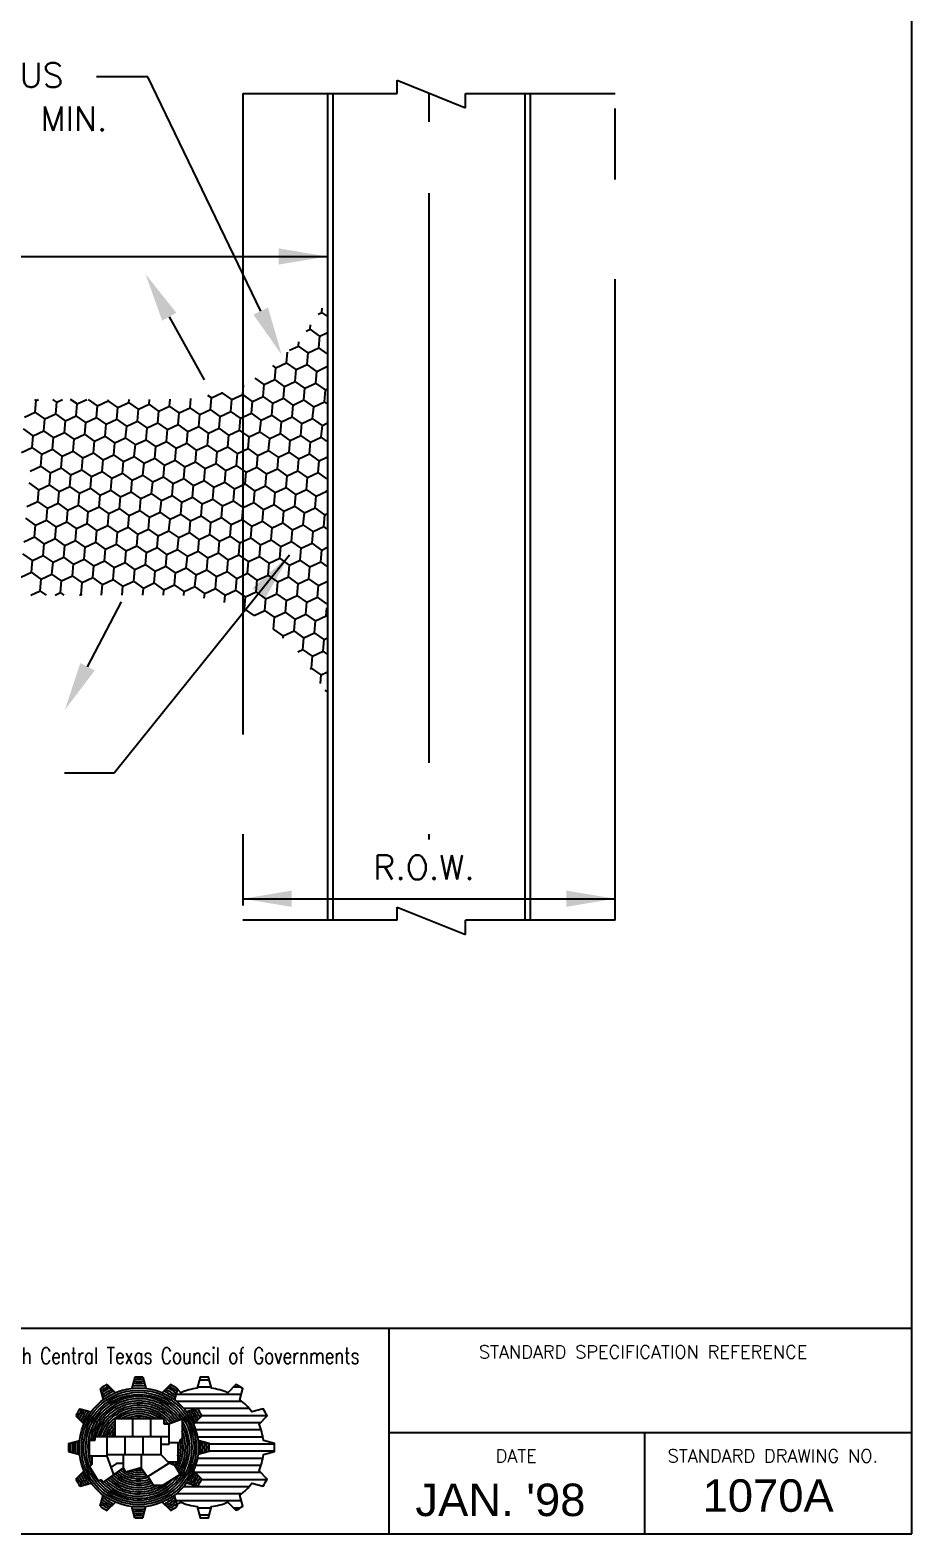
# Paper-space layout 'ECDetails' of a CAD drawing. Extents: x -17.7 to 50.7, y 16.3 to 38.3.
# Drawn here: x -12.26 to -9.16, y 27.68 to 32.95 of the extents above; entities that cross this region are included whole.
import ezdxf
from ezdxf.enums import TextEntityAlignment as Align

# ---------------------------------------------------------------- set-up
doc = ezdxf.new("R2010")
doc.units = 0
doc.header["$MEASUREMENT"] = 0
doc.linetypes.add('BCL', pattern=[2.625, 0.0625, -0.25, 2, -0.25, 0.0625])
doc.linetypes.add('PHANTOM', pattern=[3.8, 2.25, -0.35, 0.25, -0.35, 0.25, -0.35])
doc.layers.add('D-SCE', color=7, linetype='Continuous')
doc.styles.add('51', font='SIMPLEX', dxfattribs={"height": 0.08})
doc.styles.add('LOGO', font='SIMPLEX', dxfattribs={"height": 0.15})
doc.styles.add('ROMANS', font='romans.shx', dxfattribs={"height": 3.5})
doc.styles.get("Standard").update_dxf_attribs({"font": 'ARIAL.TTF'})

# ---------------------------------------------------------------- blocks, each defined once
blk = doc.blocks.new('*X324')
at = {"color": 0}
for p, q in [((5.5775, 0.7875), (5.6271, 0.7875)), ((5.5845, 0.8137), (5.62, 0.8137)), ((5.71, 0.7875), (5.7353, 0.7875)), ((5.4978, 0.7612), (5.7398, 0.7612)), ((5.4989, 0.735), (5.7408, 0.735)), ((5.5261, 0.7088), (5.768, 0.7088)), ((5.5918, 0.6825), (5.8337, 0.6825)), ((5.5681, 0.6562), (5.8101, 0.6562)), ((5.5702, 0.63), (5.8122, 0.63)), ((5.5767, 0.6038), (5.8187, 0.6038)), ((5.62, 0.5775), (5.8619, 0.5775)), ((5.5768, 0.525), (5.8188, 0.525)), ((5.62, 0.5513), (5.8619, 0.5513)), ((5.5676, 0.4725), (5.8095, 0.4725)), ((5.5704, 0.4988), (5.8123, 0.4988)), ((5.5921, 0.4462), (5.834, 0.4462)), ((5.4995, 0.3937), (5.7415, 0.3937)), ((5.5266, 0.42), (5.7685, 0.42)), ((5.4977, 0.3675), (5.7396, 0.3675)), ((5.5773, 0.3412), (5.6272, 0.3412)), ((5.7095, 0.3412), (5.7362, 0.3412)), ((5.5843, 0.315), (5.6202, 0.315))]:
    blk.add_line(p, q, dxfattribs=at)

psp = doc.layouts.new('ECDetails')

# ---------------------------------------------------------------- linework, layer by layer
at = {"layer": 'D-SCE', "color": 7}
for p, q in [((-9.1605, 27.6759), (-9.1605, 37.348)), ((-16.2855, 28.3981), (-9.1625, 28.3981)), ((-10.9967, 28.3981), (-9.1605, 28.3981)), ((-10.9967, 28.3981), (-10.9967, 27.6759)), ((-10.9967, 28.0315), (-9.1605, 28.0315)), ((-10.0987, 28.0315), (-10.0987, 27.6759)), ((-16.2855, 27.6759), (-9.1605, 27.6759)), ((-10.9967, 27.6759), (-9.1605, 27.6759))]:
    psp.add_line(p, q, dxfattribs=at)
at = {"layer": 'D-SCE', "color": 5}
for p, q in [((-11.8421, 32.7912), (-12.0228, 32.7912)), ((-11.4462, 31.9686), (-11.8421, 32.7912)), ((-11.5088, 32.7324), (-10.9667, 32.7324)), ((-10.9667, 32.7786), (-10.7272, 32.6819)), ((-10.9667, 32.7324), (-10.9667, 32.7786)), ((-10.7272, 32.7324), (-10.2025, 32.7324)), ((-10.7272, 32.6819), (-10.7272, 32.7324)), ((-15.4254, 32.1601), (-11.2119, 32.1601)), ((-11.7672, 31.9488), (-11.6443, 31.7274)), ((-11.3455, 31.1113), (-11.96, 30.346)), ((-12.0539, 30.7201), (-11.9343, 30.9481)), ((-11.96, 30.346), (-12.1353, 30.346)), ((-11.5088, 29.9056), (-10.2025, 29.9056)), ((-10.9667, 29.8302), (-11.5088, 29.8302)), ((-10.9667, 29.8302), (-10.9667, 29.8764)), ((-10.9667, 29.8764), (-10.7272, 29.7797)), ((-10.7272, 29.7797), (-10.7272, 29.8302)), ((-10.2025, 29.8302), (-10.7272, 29.8302)), ((-11.9849, 28.2002), (-11.9563, 28.1716)), ((-11.8884, 28.226), (-11.8988, 28.187)), ((-11.8597, 28.226), (-11.8492, 28.187)), ((-11.7632, 28.2002), (-11.7918, 28.1716)), ((-12.0097, 28.1858), (-11.9993, 28.1468)), ((-11.7383, 28.1858), (-11.7487, 28.1468)), ((-12.0947, 28.0903), (-12.0661, 28.0617)), ((-12.0804, 28.1152), (-12.0413, 28.1047)), ((-11.6676, 28.1152), (-11.7067, 28.1047)), ((-11.6533, 28.0903), (-11.6819, 28.0617)), ((-11.7865, 28.0795), (-11.958, 28.0795)), ((-11.958, 28.0795), (-11.958, 28.0163)), ((-11.8948, 28.0163), (-11.8948, 28.0795)), ((-11.8316, 28.0163), (-11.8316, 28.0795)), ((-11.7865, 28.0795), (-11.7865, 28.0625)), ((-11.7865, 28.0625), (-11.7685, 28.0625)), ((-11.7685, 28.0625), (-11.7215, 28.0793)), ((-11.7685, 28.0625), (-11.7685, 27.9892)), ((-11.7215, 28.0793), (-11.7215, 28.0113)), ((-12.1206, 27.9938), (-12.0815, 28.0043)), ((-12.0482, 28.0055), (-12.0482, 27.9493)), ((-12.0482, 28.0055), (-12.0266, 28.0055)), ((-11.7685, 28.0163), (-12.0266, 28.0163)), ((-12.0266, 28.0055), (-12.0266, 28.0163)), ((-11.9851, 27.9493), (-11.9851, 28.0163)), ((-11.9219, 27.9531), (-11.9219, 28.0163)), ((-11.8587, 27.9531), (-11.8587, 28.0163)), ((-11.7955, 27.9531), (-11.7955, 28.0163)), ((-11.7955, 27.9531), (-11.7955, 28.0163)), ((-11.7685, 27.9892), (-11.7955, 27.9892)), ((-11.7292, 27.9959), (-11.7685, 27.9959)), ((-11.7365, 27.9959), (-11.7365, 27.9278)), ((-11.7292, 28.0049), (-11.7215, 28.0113)), ((-11.7292, 27.9959), (-11.7292, 28.0049)), ((-11.6274, 27.9938), (-11.6665, 28.0043)), ((-12.1206, 27.9651), (-12.0815, 27.9546)), ((-11.9851, 27.9493), (-12.0482, 27.9493)), ((-12.0392, 27.9493), (-12.0392, 27.9193)), ((-11.7955, 27.9531), (-11.9851, 27.9531)), ((-11.9616, 27.8842), (-11.9851, 27.9493)), ((-11.9283, 27.9531), (-11.9283, 27.908)), ((-11.8659, 27.9531), (-11.8659, 27.908)), ((-11.8587, 27.9531), (-11.8587, 27.9531)), ((-11.7955, 27.9531), (-11.7671, 27.9247)), ((-11.7365, 27.9278), (-11.7703, 27.9278)), ((-11.6274, 27.9651), (-11.6665, 27.9546)), ((-12.0947, 27.8686), (-12.0661, 27.8972)), ((-12.0482, 27.9132), (-12.0392, 27.9193)), ((-12.0482, 27.9132), (-12.0166, 27.8627)), ((-11.9283, 27.908), (-11.9992, 27.8574)), ((-11.9522, 27.9233), (-11.9708, 27.9097)), ((-11.9283, 27.9233), (-11.9522, 27.9233)), ((-11.9283, 27.908), (-11.9201, 27.8927)), ((-11.8659, 27.908), (-11.9201, 27.8927)), ((-11.8659, 27.908), (-11.844, 27.8767)), ((-11.7671, 27.9247), (-11.844, 27.8767)), ((-11.8418, 27.878), (-11.8233, 27.8471)), ((-11.7288, 27.8847), (-11.789, 27.8471)), ((-11.7474, 27.9156), (-11.7671, 27.9247)), ((-11.7474, 27.9156), (-11.7288, 27.8847)), ((-11.6533, 27.8686), (-11.6819, 27.8972)), ((-12.0804, 27.8437), (-12.0413, 27.8542)), ((-12.0166, 27.8627), (-12.006, 27.867)), ((-12.006, 27.867), (-11.999, 27.8576)), ((-11.8233, 27.8471), (-11.789, 27.8471)), ((-11.6676, 27.8437), (-11.7067, 27.8542)), ((-12.0097, 27.7731), (-11.9993, 27.8121)), ((-11.9849, 27.7587), (-11.9563, 27.7873)), ((-11.8884, 27.7329), (-11.8988, 27.7719)), ((-11.8597, 27.7329), (-11.8492, 27.7719)), ((-11.7632, 27.7587), (-11.7918, 27.7873)), ((-11.7383, 27.7731), (-11.7487, 27.8121))]:
    psp.add_line(p, q, dxfattribs=at)
at = {"layer": 'D-SCE', "color": 3, "linetype": 'PHANTOM'}
for p, q in [((-11.5088, 32.7324), (-11.5088, 29.8302)), ((-10.2025, 29.8302), (-10.2025, 32.7324))]:
    psp.add_line(p, q, dxfattribs=at)
at = {"layer": 'D-SCE', "color": 6}
for p, q in [((-11.2119, 32.7324), (-11.2119, 29.8302)), ((-11.1929, 32.7324), (-11.1929, 29.8302)), ((-10.5184, 29.8302), (-10.5184, 32.7324)), ((-10.4994, 29.8302), (-10.4994, 32.7324)), ((-11.2447, 31.9575), (-11.2313, 31.9638)), ((-11.2313, 31.9638), (-11.23, 31.9785)), ((-11.2135, 31.9514), (-11.2313, 31.9638)), ((-11.2863, 31.8984), (-11.2725, 31.9048)), ((-11.2725, 31.9048), (-11.2712, 31.9198)), ((-11.2385, 31.881), (-11.2725, 31.9048)), ((-11.2385, 31.881), (-11.2135, 31.8926)), ((-11.3445, 31.8316), (-11.3138, 31.8458)), ((-11.3138, 31.8458), (-11.3125, 31.8611)), ((-11.2798, 31.822), (-11.3138, 31.8458)), ((-11.2798, 31.822), (-11.2421, 31.8396)), ((-11.2421, 31.8396), (-11.2385, 31.881)), ((-11.2135, 31.8196), (-11.2421, 31.8396)), ((-11.3928, 31.7693), (-11.3551, 31.7869)), ((-11.3551, 31.7869), (-11.3518, 31.8248)), ((-11.3211, 31.763), (-11.3551, 31.7869)), ((-11.3211, 31.763), (-11.2834, 31.7806)), ((-11.2834, 31.7806), (-11.2798, 31.822)), ((-11.2494, 31.7568), (-11.2834, 31.7806)), ((-11.4341, 31.7103), (-11.4659, 31.7326)), ((-11.4341, 31.7103), (-11.3964, 31.7279)), ((-11.3928, 31.7693), (-11.4037, 31.777)), ((-11.3964, 31.7279), (-11.3928, 31.7693)), ((-11.3624, 31.7041), (-11.3964, 31.7279)), ((-11.3247, 31.7216), (-11.3211, 31.763)), ((-11.253, 31.7154), (-11.2494, 31.7568)), ((-11.2494, 31.7568), (-11.2135, 31.7735)), ((-11.6188, 31.6639), (-11.5811, 31.6815)), ((-11.5811, 31.6815), (-11.581, 31.6834)), ((-11.5471, 31.6576), (-11.5811, 31.6815)), ((-11.5471, 31.6576), (-11.5094, 31.6752)), ((-11.5094, 31.6752), (-11.5065, 31.7082)), ((-11.4754, 31.6514), (-11.5094, 31.6752)), ((-11.4377, 31.6689), (-11.4341, 31.7103)), ((-11.366, 31.6627), (-11.3624, 31.7041)), ((-11.3624, 31.7041), (-11.3247, 31.7216)), ((-11.2907, 31.6978), (-11.3247, 31.7216)), ((-11.2943, 31.6564), (-11.2907, 31.6978)), ((-11.2907, 31.6978), (-11.253, 31.7154)), ((-11.2189, 31.6915), (-11.253, 31.7154)), ((-11.2226, 31.6501), (-11.2189, 31.6915)), ((-11.2189, 31.6915), (-11.2135, 31.694)), ((-12.2338, 31.6551), (-12.2387, 31.6585)), ((-12.2374, 31.6137), (-12.2338, 31.6551)), ((-12.2338, 31.6551), (-12.2265, 31.6585)), ((-12.1621, 31.6489), (-12.1759, 31.6585)), ((-12.1657, 31.6075), (-12.1621, 31.6489)), ((-12.1621, 31.6489), (-12.1413, 31.6585)), ((-12.0904, 31.6426), (-12.1132, 31.6585)), ((-12.094, 31.6012), (-12.0904, 31.6426)), ((-12.0904, 31.6426), (-12.0562, 31.6585)), ((-12.0187, 31.6363), (-12.0504, 31.6585)), ((-12.0223, 31.5949), (-12.0187, 31.6363)), ((-12.0187, 31.6363), (-11.981, 31.6539)), ((-11.981, 31.6539), (-11.9806, 31.6585)), ((-11.947, 31.63), (-11.981, 31.6539)), ((-11.9506, 31.5886), (-11.947, 31.63)), ((-11.947, 31.63), (-11.9093, 31.6476)), ((-11.9093, 31.6476), (-11.9083, 31.6585)), ((-11.8752, 31.6238), (-11.9093, 31.6476)), ((-11.8789, 31.5824), (-11.8752, 31.6238)), ((-11.8752, 31.6238), (-11.8376, 31.6413)), ((-11.8376, 31.6413), (-11.8361, 31.6585)), ((-11.8035, 31.6175), (-11.8376, 31.6413)), ((-11.8035, 31.6175), (-11.7659, 31.6351)), ((-11.7659, 31.6351), (-11.7637, 31.6595)), ((-11.7318, 31.6112), (-11.7659, 31.6351)), ((-11.7318, 31.6112), (-11.6941, 31.6288)), ((-11.6941, 31.6288), (-11.6913, 31.6613)), ((-11.6601, 31.6049), (-11.6941, 31.6288)), ((-11.6601, 31.6049), (-11.6224, 31.6225)), ((-11.6188, 31.6639), (-11.6314, 31.6727)), ((-11.6224, 31.6225), (-11.6188, 31.6639)), ((-11.5884, 31.5987), (-11.6224, 31.6225)), ((-11.5507, 31.6162), (-11.5471, 31.6576)), ((-11.479, 31.61), (-11.4754, 31.6514)), ((-11.4754, 31.6514), (-11.4377, 31.6689)), ((-11.4037, 31.6451), (-11.4377, 31.6689)), ((-11.4073, 31.6037), (-11.4037, 31.6451)), ((-11.4037, 31.6451), (-11.366, 31.6627)), ((-11.3319, 31.6388), (-11.366, 31.6627)), ((-11.3356, 31.5974), (-11.3319, 31.6388)), ((-11.3319, 31.6388), (-11.2943, 31.6564)), ((-11.2602, 31.6325), (-11.2943, 31.6564)), ((-11.2639, 31.5911), (-11.2602, 31.6325)), ((-11.2602, 31.6325), (-11.2226, 31.6501)), ((-11.2135, 31.6438), (-11.2226, 31.6501)), ((-12.2751, 31.5962), (-12.2374, 31.6137)), ((-12.2034, 31.5899), (-12.2374, 31.6137)), ((-12.207, 31.5485), (-12.2034, 31.5899)), ((-12.2034, 31.5899), (-12.1657, 31.6075)), ((-12.1317, 31.5836), (-12.1657, 31.6075)), ((-12.1353, 31.5422), (-12.1317, 31.5836)), ((-12.1317, 31.5836), (-12.094, 31.6012)), ((-12.06, 31.5773), (-12.094, 31.6012)), ((-12.0636, 31.5359), (-12.06, 31.5773)), ((-12.06, 31.5773), (-12.0223, 31.5949)), ((-11.9882, 31.5711), (-12.0223, 31.5949)), ((-11.9919, 31.5297), (-11.9882, 31.5711)), ((-11.9882, 31.5711), (-11.9506, 31.5886)), ((-11.9165, 31.5648), (-11.9506, 31.5886)), ((-11.9165, 31.5648), (-11.8789, 31.5824)), ((-11.8448, 31.5585), (-11.8789, 31.5824)), ((-11.8448, 31.5585), (-11.8071, 31.5761)), ((-11.8071, 31.5761), (-11.8035, 31.6175)), ((-11.7731, 31.5523), (-11.8071, 31.5761)), ((-11.7731, 31.5523), (-11.7354, 31.5698)), ((-11.7354, 31.5698), (-11.7318, 31.6112)), ((-11.7014, 31.546), (-11.7354, 31.5698)), ((-11.6637, 31.5635), (-11.6601, 31.6049)), ((-11.592, 31.5573), (-11.5884, 31.5987)), ((-11.5884, 31.5987), (-11.5507, 31.6162)), ((-11.5167, 31.5924), (-11.5507, 31.6162)), ((-11.5203, 31.551), (-11.5167, 31.5924)), ((-11.5167, 31.5924), (-11.479, 31.61)), ((-11.445, 31.5861), (-11.479, 31.61)), ((-11.4486, 31.5447), (-11.445, 31.5861)), ((-11.445, 31.5861), (-11.4073, 31.6037)), ((-11.3732, 31.5798), (-11.4073, 31.6037)), ((-11.3769, 31.5384), (-11.3732, 31.5798)), ((-11.3732, 31.5798), (-11.3356, 31.5974)), ((-11.3015, 31.5736), (-11.3356, 31.5974)), ((-11.3051, 31.5322), (-11.3015, 31.5736)), ((-11.3015, 31.5736), (-11.2639, 31.5911)), ((-11.2298, 31.5673), (-11.2639, 31.5911)), ((-11.2298, 31.5673), (-11.2135, 31.5749)), ((-12.2447, 31.5309), (-12.2787, 31.5548)), ((-12.2483, 31.4895), (-12.2447, 31.5309)), ((-12.2447, 31.5309), (-12.207, 31.5485)), ((-12.173, 31.5247), (-12.207, 31.5485)), ((-12.1766, 31.4832), (-12.173, 31.5247)), ((-12.173, 31.5247), (-12.1353, 31.5422)), ((-12.1013, 31.5184), (-12.1353, 31.5422)), ((-12.1049, 31.477), (-12.1013, 31.5184)), ((-12.1013, 31.5184), (-12.0636, 31.5359)), ((-12.0295, 31.5121), (-12.0636, 31.5359)), ((-12.0295, 31.5121), (-11.9919, 31.5297)), ((-11.9578, 31.5058), (-11.9919, 31.5297)), ((-11.9578, 31.5058), (-11.9202, 31.5234)), ((-11.9202, 31.5234), (-11.9165, 31.5648)), ((-11.8861, 31.4996), (-11.9202, 31.5234)), ((-11.8861, 31.4996), (-11.8484, 31.5171)), ((-11.8484, 31.5171), (-11.8448, 31.5585)), ((-11.8144, 31.4933), (-11.8484, 31.5171)), ((-11.7767, 31.5108), (-11.7731, 31.5523)), ((-11.705, 31.5046), (-11.7014, 31.546)), ((-11.7014, 31.546), (-11.6637, 31.5635)), ((-11.6297, 31.5397), (-11.6637, 31.5635)), ((-11.6333, 31.4983), (-11.6297, 31.5397)), ((-11.6297, 31.5397), (-11.592, 31.5573)), ((-11.558, 31.5334), (-11.592, 31.5573)), ((-11.5616, 31.492), (-11.558, 31.5334)), ((-11.558, 31.5334), (-11.5203, 31.551)), ((-11.4862, 31.5272), (-11.5203, 31.551)), ((-11.4899, 31.4857), (-11.4862, 31.5272)), ((-11.4862, 31.5272), (-11.4486, 31.5447)), ((-11.4145, 31.5209), (-11.4486, 31.5447)), ((-11.4182, 31.4795), (-11.4145, 31.5209)), ((-11.4145, 31.5209), (-11.3769, 31.5384)), ((-11.3428, 31.5146), (-11.3769, 31.5384)), ((-11.3428, 31.5146), (-11.3051, 31.5322)), ((-11.2711, 31.5083), (-11.3051, 31.5322)), ((-11.2711, 31.5083), (-11.2334, 31.5259)), ((-11.2334, 31.5259), (-11.2298, 31.5673)), ((-11.2135, 31.512), (-11.2334, 31.5259)), ((-12.286, 31.472), (-12.2483, 31.4895)), ((-12.2143, 31.4657), (-12.2483, 31.4895)), ((-12.2179, 31.4243), (-12.2143, 31.4657)), ((-12.2143, 31.4657), (-12.1766, 31.4832)), ((-12.1425, 31.4594), (-12.1766, 31.4832)), ((-12.1425, 31.4594), (-12.1049, 31.477)), ((-12.0708, 31.4531), (-12.1049, 31.477)), ((-12.0708, 31.4531), (-12.0332, 31.4707)), ((-12.0332, 31.4707), (-12.0295, 31.5121)), ((-11.9991, 31.4469), (-12.0332, 31.4707)), ((-11.9991, 31.4469), (-11.9614, 31.4644)), ((-11.9614, 31.4644), (-11.9578, 31.5058)), ((-11.9274, 31.4406), (-11.9614, 31.4644)), ((-11.8897, 31.4582), (-11.8861, 31.4996)), ((-11.818, 31.4519), (-11.8144, 31.4933)), ((-11.8144, 31.4933), (-11.7767, 31.5108)), ((-11.7427, 31.487), (-11.7767, 31.5108)), ((-11.7463, 31.4456), (-11.7427, 31.487)), ((-11.7427, 31.487), (-11.705, 31.5046)), ((-11.671, 31.4807), (-11.705, 31.5046)), ((-11.6746, 31.4393), (-11.671, 31.4807)), ((-11.671, 31.4807), (-11.6333, 31.4983)), ((-11.5992, 31.4745), (-11.6333, 31.4983)), ((-11.6029, 31.4331), (-11.5992, 31.4745)), ((-11.5992, 31.4745), (-11.5616, 31.492)), ((-11.5275, 31.4682), (-11.5616, 31.492)), ((-11.5312, 31.4268), (-11.5275, 31.4682)), ((-11.5275, 31.4682), (-11.4899, 31.4857)), ((-11.4558, 31.4619), (-11.4899, 31.4857)), ((-11.4558, 31.4619), (-11.4182, 31.4795)), ((-11.3841, 31.4556), (-11.4182, 31.4795)), ((-11.3841, 31.4556), (-11.3464, 31.4732)), ((-11.3464, 31.4732), (-11.3428, 31.5146)), ((-11.3124, 31.4494), (-11.3464, 31.4732)), ((-11.3124, 31.4494), (-11.2747, 31.4669)), ((-11.2747, 31.4669), (-11.2711, 31.5083)), ((-11.2407, 31.4431), (-11.2747, 31.4669)), ((-12.2555, 31.4067), (-12.2179, 31.4243)), ((-12.1838, 31.4004), (-12.2179, 31.4243)), ((-12.1838, 31.4004), (-12.1462, 31.418)), ((-12.1462, 31.418), (-12.1425, 31.4594)), ((-12.1121, 31.3942), (-12.1462, 31.418)), ((-12.1121, 31.3942), (-12.0744, 31.4117)), ((-12.0744, 31.4117), (-12.0708, 31.4531)), ((-12.0404, 31.3879), (-12.0744, 31.4117)), ((-12.0027, 31.4055), (-11.9991, 31.4469)), ((-11.931, 31.3992), (-11.9274, 31.4406)), ((-11.9274, 31.4406), (-11.8897, 31.4582)), ((-11.8557, 31.4343), (-11.8897, 31.4582)), ((-11.8593, 31.3929), (-11.8557, 31.4343)), ((-11.8557, 31.4343), (-11.818, 31.4519)), ((-11.784, 31.428), (-11.818, 31.4519)), ((-11.7876, 31.3866), (-11.784, 31.428)), ((-11.784, 31.428), (-11.7463, 31.4456)), ((-11.7123, 31.4218), (-11.7463, 31.4456)), ((-11.7159, 31.3804), (-11.7123, 31.4218)), ((-11.7123, 31.4218), (-11.6746, 31.4393)), ((-11.6405, 31.4155), (-11.6746, 31.4393)), ((-11.6442, 31.3741), (-11.6405, 31.4155)), ((-11.6405, 31.4155), (-11.6029, 31.4331)), ((-11.5688, 31.4092), (-11.6029, 31.4331)), ((-11.5688, 31.4092), (-11.5312, 31.4268)), ((-11.4971, 31.4029), (-11.5312, 31.4268)), ((-11.4971, 31.4029), (-11.4594, 31.4205)), ((-11.4594, 31.4205), (-11.4558, 31.4619)), ((-11.4254, 31.3967), (-11.4594, 31.4205)), ((-11.4254, 31.3967), (-11.3877, 31.4142)), ((-11.3877, 31.4142), (-11.3841, 31.4556)), ((-11.3537, 31.3904), (-11.3877, 31.4142)), ((-11.316, 31.408), (-11.3124, 31.4494)), ((-11.2443, 31.4017), (-11.2407, 31.4431)), ((-11.2407, 31.4431), (-11.2135, 31.4557)), ((-12.2251, 31.3415), (-12.2592, 31.3653)), ((-12.2251, 31.3415), (-12.1875, 31.359)), ((-12.1875, 31.359), (-12.1838, 31.4004)), ((-12.1534, 31.3352), (-12.1875, 31.359)), ((-12.1157, 31.3528), (-12.1121, 31.3942)), ((-12.044, 31.3465), (-12.0404, 31.3879)), ((-12.0404, 31.3879), (-12.0027, 31.4055)), ((-11.9687, 31.3816), (-12.0027, 31.4055)), ((-11.9723, 31.3402), (-11.9687, 31.3816)), ((-11.9687, 31.3816), (-11.931, 31.3992)), ((-11.897, 31.3753), (-11.931, 31.3992)), ((-11.9006, 31.3339), (-11.897, 31.3753)), ((-11.897, 31.3753), (-11.8593, 31.3929)), ((-11.8253, 31.3691), (-11.8593, 31.3929)), ((-11.8289, 31.3277), (-11.8253, 31.3691)), ((-11.8253, 31.3691), (-11.7876, 31.3866)), ((-11.7535, 31.3628), (-11.7876, 31.3866)), ((-11.7572, 31.3214), (-11.7535, 31.3628)), ((-11.7535, 31.3628), (-11.7159, 31.3804)), ((-11.6818, 31.3565), (-11.7159, 31.3804)), ((-11.6818, 31.3565), (-11.6442, 31.3741)), ((-11.6101, 31.3502), (-11.6442, 31.3741)), ((-11.6101, 31.3502), (-11.5724, 31.3678)), ((-11.5724, 31.3678), (-11.5688, 31.4092)), ((-11.5384, 31.344), (-11.5724, 31.3678)), ((-11.5384, 31.344), (-11.5007, 31.3615)), ((-11.5007, 31.3615), (-11.4971, 31.4029)), ((-11.4667, 31.3377), (-11.5007, 31.3615)), ((-11.429, 31.3553), (-11.4254, 31.3967)), ((-11.3573, 31.349), (-11.3537, 31.3904)), ((-11.3537, 31.3904), (-11.316, 31.408)), ((-11.282, 31.3841), (-11.316, 31.408)), ((-11.2856, 31.3427), (-11.282, 31.3841)), ((-11.282, 31.3841), (-11.2443, 31.4017)), ((-11.2135, 31.3801), (-11.2443, 31.4017)), ((-12.2287, 31.3001), (-12.2251, 31.3415)), ((-12.157, 31.2938), (-12.1534, 31.3352)), ((-12.1534, 31.3352), (-12.1157, 31.3528)), ((-12.0817, 31.3289), (-12.1157, 31.3528)), ((-12.0853, 31.2875), (-12.0817, 31.3289)), ((-12.0817, 31.3289), (-12.044, 31.3465)), ((-12.01, 31.3226), (-12.044, 31.3465)), ((-12.0136, 31.2812), (-12.01, 31.3226)), ((-12.01, 31.3226), (-11.9723, 31.3402)), ((-11.9383, 31.3164), (-11.9723, 31.3402)), ((-11.9419, 31.275), (-11.9383, 31.3164)), ((-11.9383, 31.3164), (-11.9006, 31.3339)), ((-11.8666, 31.3101), (-11.9006, 31.3339)), ((-11.8702, 31.2687), (-11.8666, 31.3101)), ((-11.8666, 31.3101), (-11.8289, 31.3277)), ((-11.7948, 31.3038), (-11.8289, 31.3277)), ((-11.7948, 31.3038), (-11.7572, 31.3214)), ((-11.7231, 31.2976), (-11.7572, 31.3214)), ((-11.7231, 31.2976), (-11.6855, 31.3151)), ((-11.6855, 31.3151), (-11.6818, 31.3565)), ((-11.6514, 31.2913), (-11.6855, 31.3151)), ((-11.6514, 31.2913), (-11.6137, 31.3088)), ((-11.6137, 31.3088), (-11.6101, 31.3502)), ((-11.5797, 31.285), (-11.6137, 31.3088)), ((-11.542, 31.3026), (-11.5384, 31.344)), ((-11.4703, 31.2963), (-11.4667, 31.3377)), ((-11.4667, 31.3377), (-11.429, 31.3553)), ((-11.395, 31.3314), (-11.429, 31.3553)), ((-11.3986, 31.29), (-11.395, 31.3314)), ((-11.395, 31.3314), (-11.3573, 31.349)), ((-11.3233, 31.3251), (-11.3573, 31.349)), ((-11.3269, 31.2837), (-11.3233, 31.3251)), ((-11.3233, 31.3251), (-11.2856, 31.3427)), ((-11.2515, 31.3189), (-11.2856, 31.3427)), ((-11.2552, 31.2775), (-11.2515, 31.3189)), ((-11.2515, 31.3189), (-11.2139, 31.3364)), ((-11.2139, 31.3364), (-11.2135, 31.3403)), ((-11.2135, 31.3362), (-11.2139, 31.3364)), ((-12.2664, 31.2825), (-12.2287, 31.3001)), ((-12.1947, 31.2762), (-12.2287, 31.3001)), ((-12.1983, 31.2348), (-12.1947, 31.2762)), ((-12.1947, 31.2762), (-12.157, 31.2938)), ((-12.123, 31.27), (-12.157, 31.2938)), ((-12.1266, 31.2285), (-12.123, 31.27)), ((-12.123, 31.27), (-12.0853, 31.2875)), ((-12.0513, 31.2637), (-12.0853, 31.2875)), ((-12.0549, 31.2223), (-12.0513, 31.2637)), ((-12.0513, 31.2637), (-12.0136, 31.2812)), ((-11.9796, 31.2574), (-12.0136, 31.2812)), ((-11.9832, 31.216), (-11.9796, 31.2574)), ((-11.9796, 31.2574), (-11.9419, 31.275)), ((-11.9078, 31.2511), (-11.9419, 31.275)), ((-11.9078, 31.2511), (-11.8702, 31.2687)), ((-11.8361, 31.2449), (-11.8702, 31.2687)), ((-11.8361, 31.2449), (-11.7985, 31.2624)), ((-11.7985, 31.2624), (-11.7948, 31.3038)), ((-11.7644, 31.2386), (-11.7985, 31.2624)), ((-11.7644, 31.2386), (-11.7267, 31.2561)), ((-11.7267, 31.2561), (-11.7231, 31.2976)), ((-11.6927, 31.2323), (-11.7267, 31.2561)), ((-11.655, 31.2499), (-11.6514, 31.2913)), ((-11.5833, 31.2436), (-11.5797, 31.285)), ((-11.5797, 31.285), (-11.542, 31.3026)), ((-11.508, 31.2787), (-11.542, 31.3026)), ((-11.5116, 31.2373), (-11.508, 31.2787)), ((-11.508, 31.2787), (-11.4703, 31.2963)), ((-11.4363, 31.2725), (-11.4703, 31.2963)), ((-11.4399, 31.231), (-11.4363, 31.2725)), ((-11.4363, 31.2725), (-11.3986, 31.29)), ((-11.3646, 31.2662), (-11.3986, 31.29)), ((-11.3682, 31.2248), (-11.3646, 31.2662)), ((-11.3646, 31.2662), (-11.3269, 31.2837)), ((-11.2928, 31.2599), (-11.3269, 31.2837)), ((-11.2965, 31.2185), (-11.2928, 31.2599)), ((-11.2928, 31.2599), (-11.2552, 31.2775)), ((-11.2211, 31.2536), (-11.2552, 31.2775)), ((-11.2247, 31.2122), (-11.2211, 31.2536)), ((-11.2211, 31.2536), (-11.2135, 31.2572)), ((-12.236, 31.2173), (-12.27, 31.2411)), ((-12.2396, 31.1759), (-12.236, 31.2173)), ((-12.236, 31.2173), (-12.1983, 31.2348)), ((-12.1643, 31.211), (-12.1983, 31.2348)), ((-12.1679, 31.1696), (-12.1643, 31.211)), ((-12.1643, 31.211), (-12.1266, 31.2285)), ((-12.0926, 31.2047), (-12.1266, 31.2285)), ((-12.0962, 31.1633), (-12.0926, 31.2047)), ((-12.0926, 31.2047), (-12.0549, 31.2223)), ((-12.0208, 31.1984), (-12.0549, 31.2223)), ((-12.0208, 31.1984), (-11.9832, 31.216)), ((-11.9491, 31.1922), (-11.9832, 31.216)), ((-11.9491, 31.1922), (-11.9115, 31.2097)), ((-11.9115, 31.2097), (-11.9078, 31.2511)), ((-11.8774, 31.1859), (-11.9115, 31.2097)), ((-11.8774, 31.1859), (-11.8397, 31.2035)), ((-11.8397, 31.2035), (-11.8361, 31.2449)), ((-11.8057, 31.1796), (-11.8397, 31.2035)), ((-11.768, 31.1972), (-11.7644, 31.2386)), ((-11.6963, 31.1909), (-11.6927, 31.2323)), ((-11.6927, 31.2323), (-11.655, 31.2499)), ((-11.621, 31.226), (-11.655, 31.2499)), ((-11.6246, 31.1846), (-11.621, 31.226)), ((-11.621, 31.226), (-11.5833, 31.2436)), ((-11.5493, 31.2198), (-11.5833, 31.2436)), ((-11.5529, 31.1784), (-11.5493, 31.2198)), ((-11.5493, 31.2198), (-11.5116, 31.2373)), ((-11.4776, 31.2135), (-11.5116, 31.2373)), ((-11.4812, 31.1721), (-11.4776, 31.2135)), ((-11.4776, 31.2135), (-11.4399, 31.231)), ((-11.4058, 31.2072), (-11.4399, 31.231)), ((-11.4095, 31.1658), (-11.4058, 31.2072)), ((-11.4058, 31.2072), (-11.3682, 31.2248)), ((-11.3341, 31.2009), (-11.3682, 31.2248)), ((-11.3377, 31.1595), (-11.3341, 31.2009)), ((-11.3341, 31.2009), (-11.2965, 31.2185)), ((-11.2624, 31.1947), (-11.2965, 31.2185)), ((-11.2624, 31.1947), (-11.2247, 31.2122)), ((-11.2135, 31.2044), (-11.2247, 31.2122)), ((-12.2773, 31.1583), (-12.2396, 31.1759)), ((-12.2056, 31.152), (-12.2396, 31.1759)), ((-12.2092, 31.1106), (-12.2056, 31.152)), ((-12.2056, 31.152), (-12.1679, 31.1696)), ((-12.1339, 31.1457), (-12.1679, 31.1696)), ((-12.1339, 31.1457), (-12.0962, 31.1633)), ((-12.0621, 31.1395), (-12.0962, 31.1633)), ((-12.0621, 31.1395), (-12.0245, 31.157)), ((-12.0245, 31.157), (-12.0208, 31.1984)), ((-11.9904, 31.1332), (-12.0245, 31.157)), ((-11.9904, 31.1332), (-11.9528, 31.1508)), ((-11.9528, 31.1508), (-11.9491, 31.1922)), ((-11.9187, 31.1269), (-11.9528, 31.1508)), ((-11.881, 31.1445), (-11.8774, 31.1859)), ((-11.8093, 31.1382), (-11.8057, 31.1796)), ((-11.8057, 31.1796), (-11.768, 31.1972)), ((-11.734, 31.1733), (-11.768, 31.1972)), ((-11.7376, 31.1319), (-11.734, 31.1733)), ((-11.734, 31.1733), (-11.6963, 31.1909)), ((-11.6623, 31.1671), (-11.6963, 31.1909)), ((-11.6659, 31.1257), (-11.6623, 31.1671)), ((-11.6623, 31.1671), (-11.6246, 31.1846)), ((-11.5906, 31.1608), (-11.6246, 31.1846)), ((-11.5942, 31.1194), (-11.5906, 31.1608)), ((-11.5906, 31.1608), (-11.5529, 31.1784)), ((-11.5188, 31.1545), (-11.5529, 31.1784)), ((-11.5225, 31.1131), (-11.5188, 31.1545)), ((-11.5188, 31.1545), (-11.4812, 31.1721)), ((-11.4471, 31.1482), (-11.4812, 31.1721)), ((-11.4508, 31.1068), (-11.4471, 31.1482)), ((-11.4471, 31.1482), (-11.4095, 31.1658)), ((-11.3754, 31.142), (-11.4095, 31.1658)), ((-11.3754, 31.142), (-11.3377, 31.1595)), ((-11.3037, 31.1357), (-11.3377, 31.1595)), ((-11.3037, 31.1357), (-11.266, 31.1533)), ((-11.266, 31.1533), (-11.2624, 31.1947)), ((-11.232, 31.1294), (-11.266, 31.1533)), ((-12.2469, 31.093), (-12.2809, 31.1169)), ((-12.2469, 31.093), (-12.2092, 31.1106)), ((-12.1751, 31.0868), (-12.2092, 31.1106)), ((-12.1751, 31.0868), (-12.1375, 31.1043)), ((-12.1375, 31.1043), (-12.1339, 31.1457)), ((-12.1034, 31.0805), (-12.1375, 31.1043)), ((-12.1034, 31.0805), (-12.0658, 31.0981)), ((-12.0658, 31.0981), (-12.0621, 31.1395)), ((-12.0317, 31.0742), (-12.0658, 31.0981)), ((-11.994, 31.0918), (-11.9904, 31.1332)), ((-11.9223, 31.0855), (-11.9187, 31.1269)), ((-11.9187, 31.1269), (-11.881, 31.1445)), ((-11.847, 31.1206), (-11.881, 31.1445)), ((-11.8506, 31.0792), (-11.847, 31.1206)), ((-11.847, 31.1206), (-11.8093, 31.1382)), ((-11.7753, 31.1144), (-11.8093, 31.1382)), ((-11.7789, 31.073), (-11.7753, 31.1144)), ((-11.7753, 31.1144), (-11.7376, 31.1319)), ((-11.7036, 31.1081), (-11.7376, 31.1319)), ((-11.7072, 31.0667), (-11.7036, 31.1081)), ((-11.7036, 31.1081), (-11.6659, 31.1257)), ((-11.6319, 31.1018), (-11.6659, 31.1257)), ((-11.6355, 31.0604), (-11.6319, 31.1018)), ((-11.6319, 31.1018), (-11.5942, 31.1194)), ((-11.5601, 31.0955), (-11.5942, 31.1194)), ((-11.5638, 31.0541), (-11.5601, 31.0955)), ((-11.5601, 31.0955), (-11.5225, 31.1131)), ((-11.4884, 31.0893), (-11.5225, 31.1131)), ((-11.4884, 31.0893), (-11.4508, 31.1068)), ((-11.4167, 31.083), (-11.4508, 31.1068)), ((-11.4167, 31.083), (-11.379, 31.1006)), ((-11.379, 31.1006), (-11.3754, 31.142)), ((-11.345, 31.0767), (-11.379, 31.1006)), ((-11.345, 31.0767), (-11.3073, 31.0943)), ((-11.3073, 31.0943), (-11.3037, 31.1357)), ((-11.2733, 31.0704), (-11.3073, 31.0943)), ((-11.2356, 31.088), (-11.232, 31.1294)), ((-11.232, 31.1294), (-11.2135, 31.138)), ((-12.2881, 31.0341), (-12.2505, 31.0516)), ((-12.2505, 31.0516), (-12.2469, 31.093)), ((-12.2164, 31.0278), (-12.2505, 31.0516)), ((-12.2164, 31.0278), (-12.1788, 31.0454)), ((-12.1788, 31.0454), (-12.1751, 31.0868)), ((-12.1447, 31.0215), (-12.1788, 31.0454)), ((-12.1071, 31.0391), (-12.1034, 31.0805)), ((-12.0353, 31.0328), (-12.0317, 31.0742)), ((-12.0317, 31.0742), (-11.994, 31.0918)), ((-11.96, 31.0679), (-11.994, 31.0918)), ((-11.9636, 31.0265), (-11.96, 31.0679)), ((-11.96, 31.0679), (-11.9223, 31.0855)), ((-11.8883, 31.0617), (-11.9223, 31.0855)), ((-11.8919, 31.0203), (-11.8883, 31.0617)), ((-11.8883, 31.0617), (-11.8506, 31.0792)), ((-11.8166, 31.0554), (-11.8506, 31.0792)), ((-11.8202, 31.014), (-11.8166, 31.0554)), ((-11.8166, 31.0554), (-11.7789, 31.073)), ((-11.7449, 31.0491), (-11.7789, 31.073)), ((-11.7485, 31.0077), (-11.7449, 31.0491)), ((-11.7449, 31.0491), (-11.7072, 31.0667)), ((-11.6731, 31.0428), (-11.7072, 31.0667)), ((-11.6768, 31.0014), (-11.6731, 31.0428)), ((-11.6731, 31.0428), (-11.6355, 31.0604)), ((-11.6014, 31.0366), (-11.6355, 31.0604)), ((-11.6014, 31.0366), (-11.5638, 31.0541)), ((-11.5297, 31.0303), (-11.5638, 31.0541)), ((-11.5297, 31.0303), (-11.492, 31.0479)), ((-11.492, 31.0479), (-11.4884, 31.0893)), ((-11.458, 31.024), (-11.492, 31.0479)), ((-11.458, 31.024), (-11.4203, 31.0416)), ((-11.4203, 31.0416), (-11.4167, 31.083)), ((-11.3863, 31.0178), (-11.4203, 31.0416)), ((-11.3486, 31.0353), (-11.345, 31.0767)), ((-11.2769, 31.029), (-11.2733, 31.0704)), ((-11.2733, 31.0704), (-11.2356, 31.088)), ((-11.2135, 31.0726), (-11.2356, 31.088)), ((-12.2201, 30.9864), (-12.2164, 31.0278)), ((-12.1483, 30.9801), (-12.1447, 31.0215)), ((-12.1447, 31.0215), (-12.1071, 31.0391)), ((-12.073, 31.0153), (-12.1071, 31.0391)), ((-12.0766, 30.9738), (-12.073, 31.0153)), ((-12.073, 31.0153), (-12.0353, 31.0328)), ((-12.0013, 31.009), (-12.0353, 31.0328)), ((-12.0046, 30.9715), (-12.0013, 31.009)), ((-12.0013, 31.009), (-11.9636, 31.0265)), ((-11.9296, 31.0027), (-11.9636, 31.0265)), ((-11.9323, 30.9716), (-11.9296, 31.0027)), ((-11.9296, 31.0027), (-11.8919, 31.0203)), ((-11.8579, 30.9964), (-11.8919, 31.0203)), ((-11.86, 30.9718), (-11.8579, 30.9964)), ((-11.8579, 30.9964), (-11.8202, 31.014)), ((-11.7861, 30.9902), (-11.8202, 31.014)), ((-11.7878, 30.9715), (-11.7861, 30.9902)), ((-11.7861, 30.9902), (-11.7485, 31.0077)), ((-11.7144, 30.9839), (-11.7485, 31.0077)), ((-11.7144, 30.9839), (-11.6768, 31.0014)), ((-11.6427, 30.9776), (-11.6768, 31.0014)), ((-11.6427, 30.9776), (-11.6051, 30.9952)), ((-11.6051, 30.9952), (-11.6014, 31.0366)), ((-11.571, 30.9713), (-11.6051, 30.9952)), ((-11.571, 30.9713), (-11.5333, 30.9889)), ((-11.5333, 30.9889), (-11.5297, 31.0303)), ((-11.4993, 30.9651), (-11.5333, 30.9889)), ((-11.4616, 30.9826), (-11.458, 31.024)), ((-11.3899, 30.9763), (-11.3863, 31.0178)), ((-11.3863, 31.0178), (-11.3486, 31.0353)), ((-11.3146, 31.0115), (-11.3486, 31.0353)), ((-11.3182, 30.9701), (-11.3146, 31.0115)), ((-11.3146, 31.0115), (-11.2769, 31.029)), ((-11.2429, 31.0052), (-11.2769, 31.029)), ((-11.2465, 30.9638), (-11.2429, 31.0052)), ((-11.2429, 31.0052), (-11.2135, 31.0189)), ((-12.253, 30.971), (-12.2201, 30.9864)), ((-12.1983, 30.9711), (-12.2201, 30.9864)), ((-12.1675, 30.9712), (-12.1483, 30.9801)), ((-12.1357, 30.9713), (-12.1483, 30.9801)), ((-12.0819, 30.9714), (-12.0766, 30.9738)), ((-12.0731, 30.9714), (-12.0766, 30.9738)), ((-11.7157, 30.9697), (-11.7144, 30.9839)), ((-11.6442, 30.9604), (-11.6427, 30.9776)), ((-11.5733, 30.9454), (-11.571, 30.9713)), ((-11.5029, 30.9237), (-11.4993, 30.9651)), ((-11.4993, 30.9651), (-11.4616, 30.9826)), ((-11.4276, 30.9588), (-11.4616, 30.9826)), ((-11.4312, 30.9174), (-11.4276, 30.9588)), ((-11.4276, 30.9588), (-11.3899, 30.9763)), ((-11.3559, 30.9525), (-11.3899, 30.9763)), ((-11.3595, 30.9111), (-11.3559, 30.9525)), ((-11.3559, 30.9525), (-11.3182, 30.9701)), ((-11.2841, 30.9462), (-11.3182, 30.9701)), ((-11.2878, 30.9048), (-11.2841, 30.9462)), ((-11.2841, 30.9462), (-11.2465, 30.9638)), ((-11.2135, 30.9407), (-11.2465, 30.9638)), ((-11.5063, 30.9221), (-11.5029, 30.9237)), ((-11.4689, 30.8998), (-11.5029, 30.9237)), ((-11.4689, 30.8998), (-11.4312, 30.9174)), ((-11.4689, 30.8997), (-11.4689, 30.8998)), ((-11.3972, 30.8935), (-11.4312, 30.9174)), ((-11.4008, 30.8521), (-11.3972, 30.8935)), ((-11.3972, 30.8935), (-11.3595, 30.9111)), ((-11.3254, 30.8873), (-11.3595, 30.9111)), ((-11.3291, 30.8459), (-11.3254, 30.8873)), ((-11.3254, 30.8873), (-11.2878, 30.9048)), ((-11.2537, 30.881), (-11.2878, 30.9048)), ((-11.2537, 30.881), (-11.2161, 30.8986)), ((-11.2161, 30.8986), (-11.2135, 30.9273)), ((-11.2135, 30.8968), (-11.2161, 30.8986)), ((-11.4018, 30.8517), (-11.4008, 30.8521)), ((-11.3667, 30.8283), (-11.4008, 30.8521)), ((-11.3667, 30.8283), (-11.3291, 30.8459)), ((-11.295, 30.822), (-11.3291, 30.8459)), ((-11.295, 30.822), (-11.2573, 30.8396)), ((-11.2573, 30.8396), (-11.2537, 30.881)), ((-11.2233, 30.8157), (-11.2573, 30.8396)), ((-11.3674, 30.8201), (-11.3667, 30.8283)), ((-11.3159, 30.7726), (-11.2986, 30.7806)), ((-11.2986, 30.7806), (-11.295, 30.822)), ((-11.2646, 30.7568), (-11.2986, 30.7806)), ((-11.2269, 30.7743), (-11.2233, 30.8157)), ((-11.2233, 30.8157), (-11.2135, 30.8203)), ((-11.2682, 30.7154), (-11.2646, 30.7568)), ((-11.2646, 30.7568), (-11.2269, 30.7743)), ((-11.2135, 30.765), (-11.2269, 30.7743)), ((-11.273, 30.7131), (-11.2682, 30.7154)), ((-11.2342, 30.6915), (-11.2682, 30.7154)), ((-11.2368, 30.6617), (-11.2342, 30.6915)), ((-11.2342, 30.6915), (-11.2135, 30.7012)), ((-11.2135, 30.6332), (-11.2198, 30.6376))]:
    psp.add_line(p, q, dxfattribs=at)
at = {"layer": 'D-SCE', "color": 5, "linetype": 'BCL'}
psp.add_line((-10.8557, 32.7324), (-10.8557, 30.1136), dxfattribs=at)
at = {"layer": 'D-SCE', "color": 5}
psp.add_lwpolyline([(-11.7404, 27.7808), (-11.7264, 27.7873, 0.071482), (-11.669, 27.7719), (-11.6585, 27.7329, 0.029097), (-11.6298, 27.7329), (-11.6193, 27.7719, 0.071482), (-11.5619, 27.7873), (-11.5333, 27.7587, 0.029097), (-11.5084, 27.7731), (-11.5189, 27.8121, 0.071482), (-11.4769, 27.8542), (-11.4378, 27.8437, 0.029097), (-11.4234, 27.8686), (-11.452, 27.8972, 0.071482), (-11.4367, 27.9546), (-11.3976, 27.9651, 0.029097), (-11.3976, 27.9938), (-11.4367, 28.0043, 0.071482), (-11.452, 28.0617), (-11.4234, 28.0903, 0.029097), (-11.4378, 28.1152), (-11.4769, 28.1047, 0.071482), (-11.5189, 28.1468), (-11.5084, 28.1858, 0.029097), (-11.5333, 28.2002), (-11.5619, 28.1716, 0.071482), (-11.6193, 28.187), (-11.6298, 28.226, 0.029097), (-11.6585, 28.226), (-11.669, 28.187, 0.071482), (-11.7264, 28.1716), (-11.7384, 28.1835, 0.000351), (-11.7389, 28.1836)], format="xyb", dxfattribs=at)
for radius in [0.209, 0.2014, 0.1938, 0.1862]:
    psp.add_circle((-11.874, 27.9794), radius, dxfattribs=at)
for radius, start, end in [(0.247, 116.6666, 123.3334), (0.2394, 116.0628, 123.9372), (0.2166, 83.9801, 96.0199), (0.2242, 84.7246, 95.2754), (0.2318, 85.417, 94.583), (0.2394, 86.0628, 93.9372), (0.247, 86.6666, 93.3334), (0.2394, 56.0628, 63.9372), (0.247, 56.6666, 63.3334), (0.1786, 33.496, 200.2407), (0.171, 34.1239, 171.2529), (0.1634, 34.8123, 170.8427), (0.2318, 115.417, 124.583), (0.2242, 114.7246, 125.2754), (0.2166, 113.9801, 126.0199), (0.2166, 53.9801, 66.0199), (0.2242, 54.7246, 65.2754), (0.2318, 55.417, 64.583), (0.247, 146.6666, 153.3334), (0.2394, 146.0628, 153.9372), (0.2318, 145.417, 154.583), (0.2242, 144.7246, 155.2754), (0.2166, 143.9801, 156.0199), (0.1558, 35.5704, 166.3246), (0.1482, 36.4096, 165.6086), (0.1406, 37.3439, 164.8124), (0.133, 38.6494, 163.9217), (0.1254, 52.8942, 127.1058), (0.1178, 58.1005, 121.8995), (0.1102, 65.1657, 114.8343), (0.2166, 23.9801, 36.0199), (0.2242, 24.7246, 35.2754), (0.2318, 25.417, 34.583), (0.2394, 26.0628, 33.9372), (0.247, 26.6666, 33.3334), (0.1786, 219.8733, 31.3721), (0.1254, 132.0348, 162.9183), (0.1178, 135.4616, 161.7788), (0.1102, 139.6354, 160.473), (0.1026, 144.9228, 158.9606), (0.1026, 77.0973, 102.9027), (0.1254, 41.4836, 45.7459), (0.1634, 328.5787, 21.0563), (0.171, 327.2526, 26.9059), (0.247, 176.6666, 183.3334), (0.2394, 176.0628, 183.9372), (0.2318, 175.417, 184.583), (0.2242, 174.7246, 185.2754), (0.2166, 173.9801, 186.0199), (0.0988, 148.1958, 158.1105), (0.095, 152.1101, 157.1866), (0.095, 152.1101, 157.1866), (0.1482, 331.7034, 10.2126), (0.1558, 330.053, 11.8326), (0.1406, 348.0412, 6.6995), (0.2166, 353.9801, 6.0199), (0.2242, 354.7246, 5.2754), (0.2318, 355.417, 4.583), (0.2394, 356.0628, 3.9372), (0.247, 356.6666, 3.3334), (0.171, 190.1552, 194.9776), (0.1254, 332.9763, 335.6966), (0.133, 333.109, 337.1668), (0.1406, 333.2273, 338.4647), (0.2394, 206.0628, 213.9372), (0.2318, 205.417, 214.583), (0.2242, 204.7246, 215.2754), (0.2166, 203.9801, 216.0199), (0.171, 224.4623, 325.1165), (0.1406, 226.4283, 290.9045), (0.133, 227.0629, 290.3251), (0.1254, 227.7761, 289.6743), (0.1178, 228.5837, 288.9376), (0.1102, 229.506, 288.097), (0.1026, 230.5695, 285.4431), (0.095, 231.8099, 238.972), (0.095, 244.0907, 283.8031), (0.0874, 250.0501, 281.8543), (0.0798, 258.5524, 279.4964), (0.076, 264.8033, 278.1196), (0.2166, 323.9801, 336.0199), (0.2242, 324.7246, 335.2754), (0.2318, 325.417, 334.583), (0.2394, 326.0628, 333.9372), (0.247, 206.6666, 213.3334), (0.1634, 224.8842, 317.7531), (0.1558, 225.3479, 301.8806), (0.1482, 225.8599, 296.7859), (0.247, 326.6666, 333.3334), (0.247, 236.6666, 243.3334), (0.2394, 236.0628, 243.9372), (0.2318, 235.417, 244.583), (0.2242, 234.7246, 245.2754), (0.2166, 233.9801, 246.0199), (0.2166, 293.9801, 306.0199), (0.2242, 294.7246, 305.2754), (0.2318, 295.417, 304.583), (0.2394, 296.0628, 303.9372), (0.247, 296.6666, 303.3334), (0.2166, 263.9801, 276.0199), (0.2242, 264.7246, 275.2754), (0.2318, 265.417, 274.583), (0.2394, 266.0628, 273.9372), (0.247, 266.6666, 273.3334)]:
    psp.add_arc((-11.874, 27.9794), radius, start, end, dxfattribs=at)
for points in [[(-11.3829, 32.1316), (-11.3829, 32.1886), (-11.2119, 32.1601)], [(-11.7423, 31.9626), (-11.7921, 31.935), (-11.8502, 32.0983)], [(-11.4205, 31.9809), (-11.4719, 31.9562), (-11.3721, 31.8145)], [(-11.4748, 30.9958), (-11.4303, 30.9601), (-11.3455, 31.1113)], [(-12.0791, 30.7333), (-12.0286, 30.7069), (-12.1333, 30.5687)], [(-11.3378, 29.8771), (-11.3378, 29.9341), (-11.5088, 29.9056)], [(-10.3735, 29.8771), (-10.3735, 29.9341), (-10.2025, 29.9056)]]:
    psp.add_solid(points, dxfattribs=at)

# ---------------------------------------------------------------- block references
at = {"layer": 'D-SCE', "color": 5, "xscale": 0.95, "yscale": 0.95, "zscale": 0.95}
psp.add_blockref('*X324', (-16.9663, 27.4435), dxfattribs=at)

# ---------------------------------------------------------------- texts
at = {"layer": 'D-SCE', "color": 6, "style": 'ROMANS'}
for s, p in [('RADIUS', (-12.5413, 32.7541)), ("= 5' MIN.", (-12.5413, 32.601)), ('R.O.W.', (-11.0503, 29.9729))]:
    psp.add_text(s, height=0.0855, dxfattribs=at).set_placement(p)
at = {"layer": 'D-SCE', "color": 8, "style": 'LOGO', "width": 0.665223}
psp.add_text('North Central Texas Council of Governments', height=0.057, dxfattribs=at).set_placement((-12.4064, 28.2727), (-11.0991, 28.2727), align=Align.FIT)
at = {"layer": 'D-SCE', "color": 8, "style": '51'}
for s, p in [('STANDARD SPECIFICATION REFERENCE', (-10.1038, 28.292)), ('DATE', (-10.5496, 27.9271)), ('STANDARD DRAWING NO.', (-9.6485, 27.9271))]:
    psp.add_text(s, height=0.0456, dxfattribs=at).set_placement(p, align=Align.CENTER)
at = {"layer": 'D-SCE', "color": 6}
psp.add_text("JAN. '98", height=0.114, dxfattribs=at).set_placement((-10.9032, 27.7385))
psp.add_text('1070A', height=0.114, dxfattribs=at).set_placement((-9.6651, 27.8106), align=Align.MIDDLE)

doc.saveas('drawing.dxf')
